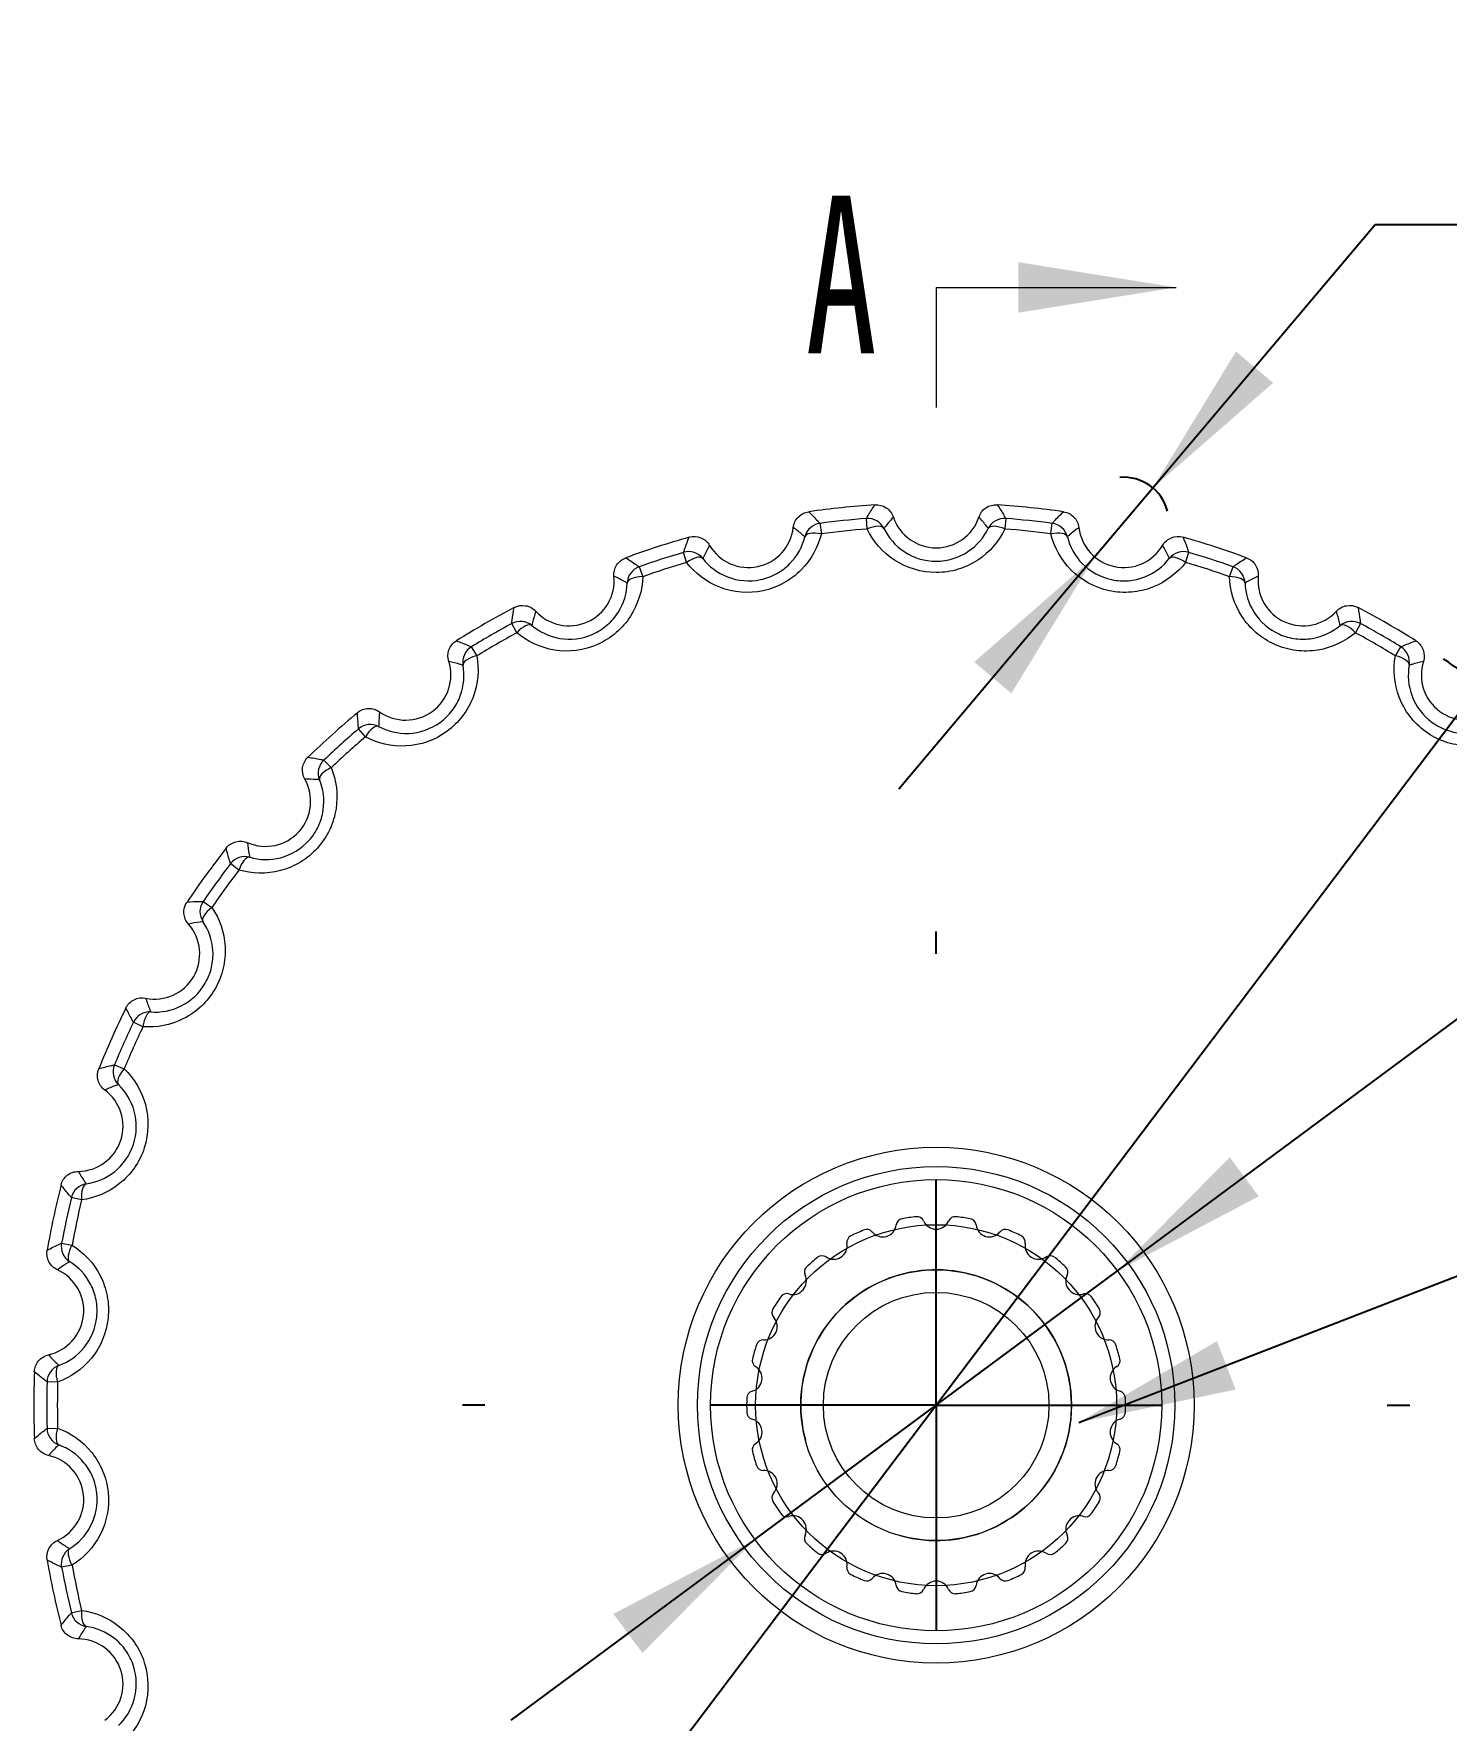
# Model space of a CAD drawing. Header units: millimetres. Extents: x 1 to 148, y 1 to 104.
# Drawn here: x 32.79 to 48.44, y 66.34 to 85.03 of the extents above; entities that cross this region are included whole.
import ezdxf

# ---------------------------------------------------------------- set-up
doc = ezdxf.new("R2010")
doc.units = ezdxf.units.MM
doc.header["$LTSCALE"] = 0.5
doc.layers.add('SLD-0', color=179, linetype='Continuous')
doc.styles.add('SLDTEXTSTYLE0', font='SIMSUN.TTC', dxfattribs={"width": 0.67})
doc.styles.add('SLDTEXTSTYLE15', font='SIMSUN.TTC')
doc.styles.add('SLDTEXTSTYLE16', font='仿宋_GB2312', dxfattribs={"width": 0.67})
doc.styles.get("Standard").update_dxf_attribs({"font": 'SIMSUN.TTC'})
doc.dimstyles.new('SLDDIMSTYLE0', dxfattribs={"dimtxt": 1.75, "dimasz": 1.75, "dimexe": 0, "dimexo": 0.0625, "dimgap": 0.4375, "dimtad": 0, "dimtih": 1, "dimtoh": 1, "dimrnd": 1e-09, "dimzin": 12, "dimdsep": 46, "dimtxsty": 'SLDTEXTSTYLE0', "dimsah": 1, "dimcen": 0, "dimadec": 0, "dimazin": 3, "dimtfac": 1, "dimtmove": 0, "dimatfit": 3, "dimfxl": 0, "dimfrac": 2, "dimtolj": 1, "dimtzin": 12, "dimarcsym": 0})
doc.dimstyles.new('SLDDIMSTYLE1', dxfattribs={"dimtxt": 1.75, "dimasz": 1.75, "dimexe": 0, "dimexo": 0.0625, "dimgap": 0.4375, "dimtad": 0, "dimtih": 1, "dimtoh": 1, "dimrnd": 1e-09, "dimzin": 12, "dimdsep": 46, "dimtxsty": 'SLDTEXTSTYLE0', "dimsah": 1, "dimcen": 0, "dimadec": 0, "dimazin": 3, "dimtfac": 1, "dimtmove": 0, "dimatfit": 3, "dimfxl": 0, "dimfrac": 2, "dimtolj": 1, "dimtzin": 12, "dimarcsym": 0})
doc.dimstyles.new('SLDDIMSTYLE2', dxfattribs={"dimtxt": 1.75, "dimasz": 1.75, "dimexe": 0, "dimexo": 0.0625, "dimgap": 0.4375, "dimtad": 0, "dimtih": 1, "dimtoh": 1, "dimrnd": 1e-09, "dimzin": 12, "dimdsep": 46, "dimtxsty": 'SLDTEXTSTYLE0', "dimsah": 1, "dimcen": 0, "dimadec": 0, "dimazin": 3, "dimtfac": 1, "dimtmove": 0, "dimatfit": 3, "dimfxl": 0, "dimfrac": 2, "dimtolj": 1, "dimtzin": 12, "dimarcsym": 0})
doc.dimstyles.new('SLDDIMSTYLE3', dxfattribs={"dimtxt": 0.18, "dimasz": 1.75, "dimexe": 0, "dimexo": 0.0625, "dimgap": 0, "dimtad": 0, "dimtih": 1, "dimtoh": 1, "dimdec": 0, "dimrnd": 1e-09, "dimzin": 0, "dimdsep": 46, "dimtxsty": 'Standard', "dimsah": 1, "dimcen": 0.09, "dimadec": 0, "dimazin": 0, "dimtfac": 1.75, "dimtdec": 0, "dimtofl": 0, "dimtmove": 0, "dimatfit": 3, "dimfxl": 0, "dimfrac": 2, "dimtolj": 1, "dimtzin": 0, "dimarcsym": 0})

# ---------------------------------------------------------------- blocks, each defined once
blk = doc.blocks.new('_D')
at = {"layer": 'SLD-0', "color": 5}
for p, q in [((48.816, 77.81), (50.855, 80.509)), ((50.855, 80.509), (54.945, 80.509)), ((36.761, 61.852), (48.816, 77.81)), ((36.761, 61.852), (34.732, 59.167))]:
    blk.add_line(p, q, dxfattribs=at)
for start, end in [(52.9793, 55.7925), (230.0677, 43.0207)]:
    blk.add_arc((42.789, 69.831), 10, start, end, dxfattribs=at)
for points in [[(48.816, 77.81), (50.086, 79.044), (49.656, 79.369)], [(36.761, 61.852), (35.491, 60.618), (35.921, 60.294)]]:
    blk.add_solid(points, dxfattribs=at)
at = {"layer": 'SLD-0', "color": 5, "char_height": 1.75, "attachment_point": 1, "style": 'SLDTEXTSTYLE15'}
for s, insert in [('%%c', (51.649, 82.546)), ('20', (53.584, 82.546))]:
    blk.add_mtext(s, dxfattribs=dict(at, insert=insert))
blk = doc.blocks.new('_D_1')
at = {"layer": 'SLD-0', "color": 5}
for p, q in [((44.797, 71.32), (52.334, 76.903)), ((52.334, 76.903), (55.743, 76.903)), ((40.78, 68.343), (44.797, 71.32)), ((40.78, 68.343), (38.076, 66.34))]:
    blk.add_line(p, q, dxfattribs=at)
for points in [[(44.797, 71.32), (46.364, 72.145), (46.043, 72.578)], [(40.78, 68.343), (39.213, 67.518), (39.534, 67.085)]]:
    blk.add_solid(points, dxfattribs=at)
at = {"layer": 'SLD-0', "color": 5, "char_height": 1.75, "attachment_point": 1, "style": 'SLDTEXTSTYLE15'}
for s, insert in [('%%c', (53.127, 78.94)), ('5', (55.062, 78.94))]:
    blk.add_mtext(s, dxfattribs=dict(at, insert=insert))
blk = doc.blocks.new('_D_2')
at = {"layer": 'SLD-0', "color": 5}
for p, q in [((45.19, 79.995), (47.653, 82.916)), ((47.653, 82.916), (51.062, 82.916)), ((44.545, 79.231), (45.19, 79.995)), ((44.545, 79.231), (42.376, 76.658))]:
    blk.add_line(p, q, dxfattribs=at)
blk.add_arc((44.868, 79.613), 0.5, 14.4685, 94.8603, dxfattribs=at)
for points in [[(45.19, 79.995), (46.524, 81.159), (46.112, 81.507)], [(44.545, 79.231), (43.211, 78.066), (43.623, 77.719)]]:
    blk.add_solid(points, dxfattribs=at)
at = {"layer": 'SLD-0', "color": 5, "char_height": 1.75, "attachment_point": 1, "style": 'SLDTEXTSTYLE15'}
for s, insert in [('%%c', (48.446, 84.952)), ('1', (50.381, 84.952))]:
    blk.add_mtext(s, dxfattribs=dict(at, insert=insert))
blk = doc.blocks.new('SW_CENTERMARKSYMBOL_0')
at = {"layer": 'SLD-0', "color": 0}
for p, q in [((0, 5), (0, 5.25)), ((0, 0), (0, 2.5)), ((-5, 0), (-5.25, 0)), ((0, 0), (-2.5, 0)), ((0, 0), (0, -2.5)), ((0, 0), (2.5, 0)), ((5, 0), (5.25, 0)), ((0, -5), (0, -5.25))]:
    blk.add_line(p, q, dxfattribs=at)

msp = doc.modelspace()

# ---------------------------------------------------------------- linework, layer by layer
at = {"color": 7, "linetype": 'Continuous', "lineweight": 0}
for q in [(42.789, 80.887), (45.449, 82.217)]:
    msp.add_line((42.789, 82.217), q, dxfattribs=at)
at = {"color": 7, "linetype": 'Continuous', "lineweight": 15}
for p, q in [((42.025, 79.541), (42.016, 79.657)), ((43.561, 79.657), (43.552, 79.541)), ((41.501, 79.603), (41.517, 79.487)), ((44.061, 79.487), (44.076, 79.603)), ((40.023, 79.17), (39.99, 79.282)), ((45.587, 79.282), (45.554, 79.17)), ((39.498, 79.122), (39.537, 79.012)), ((46.04, 79.012), (46.079, 79.122)), ((38.142, 78.391), (38.086, 78.493)), ((47.491, 78.493), (47.435, 78.391)), ((37.638, 78.234), (37.699, 78.135)), ((47.878, 78.135), (47.939, 78.234)), ((36.464, 77.238), (36.388, 77.326)), ((36.004, 76.98), (36.084, 76.896)), ((35.062, 75.761), (34.97, 75.832)), ((34.666, 75.413), (34.762, 75.347)), ((33.998, 74.025), (33.893, 74.075)), ((33.683, 73.602), (33.79, 73.558)), ((33.318, 72.106), (33.205, 72.133)), ((33.098, 71.627), (33.212, 71.606)), ((33.053, 70.087), (32.936, 70.09)), ((32.936, 69.573), (33.053, 69.576)), ((33.212, 68.057), (33.098, 68.036)), ((33.205, 67.53), (33.318, 67.557))]:
    msp.add_line(p, q, dxfattribs=at)
at = {"color": 7, "linetype": 'Continuous', "lineweight": 15, "flags": 128}
for points in [[(41.517, 79.487), (41.483, 79.492), (41.45, 79.495), (41.42, 79.494), (41.394, 79.491), (41.371, 79.485), (41.353, 79.477), (41.341, 79.466), (41.334, 79.454)], [(42.211, 79.546), (42.202, 79.557), (42.187, 79.564), (42.168, 79.569), (42.145, 79.57), (42.118, 79.567), (42.088, 79.562), (42.057, 79.553), (42.025, 79.541)], [(43.552, 79.541), (43.52, 79.553), (43.489, 79.562), (43.459, 79.567), (43.432, 79.57), (43.409, 79.569), (43.39, 79.564), (43.375, 79.557), (43.366, 79.546)], [(44.243, 79.454), (44.237, 79.466), (44.224, 79.477), (44.206, 79.485), (44.183, 79.491), (44.157, 79.494), (44.127, 79.495), (44.094, 79.492), (44.061, 79.487)], [(40.204, 79.214), (40.192, 79.222), (40.177, 79.227), (40.157, 79.227), (40.134, 79.223), (40.108, 79.215), (40.081, 79.203), (40.052, 79.188), (40.023, 79.17)], [(45.554, 79.17), (45.525, 79.188), (45.496, 79.203), (45.469, 79.215), (45.443, 79.223), (45.42, 79.227), (45.4, 79.227), (45.385, 79.222), (45.373, 79.214)], [(39.537, 79.012), (39.503, 79.01), (39.471, 79.005), (39.441, 78.998), (39.416, 78.99), (39.395, 78.979), (39.379, 78.968), (39.369, 78.955), (39.365, 78.941)], [(46.212, 78.941), (46.208, 78.955), (46.198, 78.968), (46.182, 78.979), (46.161, 78.99), (46.136, 78.998), (46.106, 79.005), (46.074, 79.01), (46.04, 79.012)], [(38.31, 78.471), (38.297, 78.477), (38.28, 78.478), (38.261, 78.475), (38.239, 78.466), (38.216, 78.453), (38.191, 78.436), (38.166, 78.415), (38.142, 78.391)], [(47.435, 78.391), (47.411, 78.415), (47.386, 78.436), (47.361, 78.453), (47.338, 78.466), (47.316, 78.475), (47.297, 78.478), (47.28, 78.477), (47.267, 78.471)], [(37.699, 78.135), (37.666, 78.126), (37.636, 78.115), (37.609, 78.102), (37.585, 78.088), (37.567, 78.074), (37.554, 78.059), (37.547, 78.044), (37.546, 78.03)], [(48.031, 78.03), (48.03, 78.044), (48.023, 78.059), (48.01, 78.074), (47.992, 78.088), (47.969, 78.102), (47.941, 78.115), (47.911, 78.126), (47.878, 78.135)], [(36.611, 77.351), (36.597, 77.354), (36.581, 77.352), (36.563, 77.344), (36.543, 77.331), (36.523, 77.314), (36.503, 77.292), (36.483, 77.266), (36.464, 77.238)], [(36.084, 76.896), (36.054, 76.88), (36.026, 76.863), (36.002, 76.845), (35.982, 76.826), (35.967, 76.808), (35.958, 76.791), (35.954, 76.775), (35.956, 76.761)], [(35.183, 75.903), (35.168, 75.903), (35.153, 75.897), (35.137, 75.886), (35.121, 75.869), (35.104, 75.848), (35.089, 75.822), (35.075, 75.793), (35.062, 75.761)], [(34.762, 75.347), (34.735, 75.325), (34.712, 75.303), (34.692, 75.28), (34.677, 75.258), (34.666, 75.238), (34.66, 75.219), (34.66, 75.202), (34.664, 75.189)], [(34.087, 74.189), (34.073, 74.186), (34.059, 74.177), (34.045, 74.163), (34.033, 74.143), (34.022, 74.118), (34.012, 74.09), (34.004, 74.059), (33.998, 74.025)], [(33.79, 73.558), (33.769, 73.531), (33.751, 73.504), (33.736, 73.478), (33.726, 73.453), (33.719, 73.431), (33.718, 73.411), (33.72, 73.395), (33.728, 73.383)], [(33.371, 72.284), (33.358, 72.279), (33.346, 72.267), (33.336, 72.25), (33.328, 72.228), (33.322, 72.202), (33.318, 72.172), (33.317, 72.14), (33.318, 72.106)], [(33.212, 71.606), (33.197, 71.575), (33.185, 71.545), (33.176, 71.516), (33.171, 71.49), (33.169, 71.466), (33.172, 71.447), (33.178, 71.432), (33.187, 71.421)], [(33.067, 70.272), (33.055, 70.264), (33.046, 70.251), (33.04, 70.232), (33.036, 70.209), (33.036, 70.182), (33.038, 70.152), (33.044, 70.12), (33.053, 70.087)], [(33.053, 69.576), (33.044, 69.543), (33.038, 69.511), (33.036, 69.481), (33.036, 69.454), (33.04, 69.431), (33.046, 69.412), (33.055, 69.398), (33.067, 69.39)], [(33.187, 68.242), (33.178, 68.231), (33.172, 68.216), (33.169, 68.196), (33.171, 68.173), (33.176, 68.147), (33.185, 68.118), (33.197, 68.088), (33.212, 68.057)], [(33.318, 67.557), (33.317, 67.523), (33.318, 67.491), (33.322, 67.461), (33.328, 67.435), (33.336, 67.413), (33.346, 67.396), (33.358, 67.384), (33.371, 67.379)]]:
    msp.add_lwpolyline(points, dxfattribs=at)
at = {"color": 7, "linetype": 'Continuous', "lineweight": 15}
for radius in [2.858, 2.645, 2.5, 2, 1.5, 1.25]:
    msp.add_circle((42.789, 69.831), radius, dxfattribs=at)
for centre, radius, start, end in [((42.789, 69.831), 10, 93.8831, 98.1169), ((42.789, 69.831), 10, 81.8831, 86.1169), ((42.789, 69.831), 9.856, 94.4955, 97.5045), ((42.032, 79.457), 0.2, 26.2999, 94.4827), ((42.789, 79.831), 0.5, 198.5315, 341.4685), ((43.545, 79.457), 0.2, 85.5173, 153.7001), ((42.789, 69.831), 9.856, 82.4955, 85.5045), ((42.789, 69.831), 10, 105.8831, 110.1169), ((40.709, 79.613), 0.5, 210.5315, 353.4685), ((41.528, 79.405), 0.2, 97.5173, 165.7001), ((42.789, 69.831), 9.739, 94.4955, 97.5045), ((42.789, 69.831), 9.739, 82.4955, 85.5045), ((44.05, 79.405), 0.2, 14.2999, 82.4827), ((44.868, 79.613), 0.5, 186.5315, 329.4685), ((42.789, 69.831), 10, 69.8831, 74.1169), ((42.789, 69.831), 9.856, 106.4955, 109.5045), ((40.047, 79.09), 0.2, 38.2999, 106.4827), ((45.53, 79.09), 0.2, 73.5173, 141.7001), ((42.789, 69.831), 9.856, 70.4955, 73.5045), ((39.565, 78.933), 0.2, 109.5173, 177.7001), ((42.789, 69.831), 9.739, 106.4955, 109.5045), ((42.789, 69.831), 9.739, 70.4955, 73.5045), ((46.012, 78.933), 0.2, 2.2999, 70.4827), ((38.721, 78.967), 0.5, 222.5315, 5.4685), ((46.856, 78.967), 0.5, 174.5315, 317.4685), ((42.789, 69.831), 10, 117.8831, 122.1169), ((42.789, 69.831), 9.856, 118.4955, 121.5045), ((38.182, 78.317), 0.2, 50.2999, 118.4827), ((47.395, 78.317), 0.2, 61.5173, 129.7001), ((42.789, 69.831), 10, 57.8831, 62.1169), ((42.789, 69.831), 9.856, 58.4955, 61.5045), ((42.789, 69.831), 9.739, 118.4955, 121.5045), ((42.789, 69.831), 9.739, 58.4955, 61.5045), ((37.743, 78.064), 0.2, 121.5173, 189.7001), ((47.834, 78.064), 0.2, 350.2999, 58.4827), ((36.911, 77.922), 0.5, 234.5315, 17.4685), ((48.666, 77.922), 0.5, 162.5315, 305.4685), ((42.789, 69.831), 10, 129.8831, 134.1169), ((36.518, 77.174), 0.2, 62.2999, 130.4827), ((42.789, 69.831), 9.856, 130.4955, 133.5045), ((42.789, 69.831), 9.739, 130.4955, 133.5045), ((36.141, 76.835), 0.2, 133.5173, 201.7001), ((35.357, 76.523), 0.5, 246.5315, 29.4685), ((42.789, 69.831), 10, 141.8831, 146.1169), ((35.129, 75.71), 0.2, 74.2999, 142.4827), ((42.789, 69.831), 9.856, 142.4955, 145.5045), ((42.789, 69.831), 9.739, 142.4955, 145.5045), ((34.831, 75.3), 0.2, 145.5173, 213.7001), ((34.128, 74.831), 0.5, 258.5315, 41.4685), ((42.789, 69.831), 10, 153.8831, 158.1169), ((42.789, 69.831), 9.856, 154.4955, 157.5045), ((42.789, 69.831), 9.739, 154.4955, 157.5045), ((34.074, 73.989), 0.2, 86.2999, 154.4827), ((33.867, 73.526), 0.2, 157.5173, 225.7001), ((33.278, 72.922), 0.5, 270.5315, 53.4685), ((42.789, 69.831), 10, 165.8831, 170.1169), ((33.4, 72.086), 0.2, 98.2999, 166.4827), ((42.789, 69.831), 9.856, 166.4955, 169.5045), ((42.789, 69.831), 9.739, 166.4955, 169.5045), ((42.789, 69.831), 2.1, 112.3652, 116.7257), ((42.02, 71.699), 0.08, 39.6897, 112.3652), ((42.197, 71.846), 0.15, 219.6897, 353.0376), ((42.425, 71.818), 0.08, 100.3621, 173.0376), ((42.789, 69.831), 2.1, 96.0015, 100.3621), ((42.577, 71.84), 0.08, 23.326, 96.0015), ((42.789, 71.931), 0.15, 203.326, 336.674), ((43, 71.84), 0.08, 83.9985, 156.674), ((42.789, 69.831), 2.1, 79.6379, 83.9985), ((43.152, 71.818), 0.08, 6.9624, 79.6379), ((43.38, 71.846), 0.15, 186.9624, 320.3103), ((43.557, 71.699), 0.08, 67.6348, 140.3103), ((42.789, 69.831), 2.1, 63.2743, 67.6348), ((33.294, 71.59), 0.2, 169.5173, 237.7001), ((41.653, 71.598), 0.15, 236.0533, 9.4012), ((41.88, 71.636), 0.08, 116.7257, 189.4012), ((43.697, 71.636), 0.08, 350.5988, 63.2743), ((43.924, 71.598), 0.15, 170.5988, 303.9467), ((42.789, 69.831), 2.1, 128.7288, 133.0894), ((41.525, 71.407), 0.08, 56.0533, 128.7288), ((44.052, 71.407), 0.08, 51.2712, 123.9467), ((42.789, 69.831), 2.1, 46.9106, 51.2712), ((32.843, 70.877), 0.5, 282.5315, 65.4685), ((41.201, 71.207), 0.15, 252.4169, 25.7649), ((41.409, 71.307), 0.08, 133.0894, 205.7649), ((44.168, 71.307), 0.08, 334.2351, 46.9106), ((44.376, 71.207), 0.15, 154.2351, 287.5831), ((42.789, 69.831), 2.1, 145.0924, 149.453), ((41.132, 70.987), 0.08, 72.4169, 145.0924), ((44.445, 70.987), 0.08, 34.9076, 107.5831), ((42.789, 69.831), 2.1, 30.547, 34.9076), ((41.049, 70.858), 0.08, 149.453, 222.1285), ((44.528, 70.858), 0.08, 317.8715, 30.547), ((40.878, 70.704), 0.15, 268.7806, 42.1285), ((44.699, 70.704), 0.15, 137.8715, 271.2194), ((42.789, 69.831), 2.1, 161.4561, 165.8166), ((40.873, 70.474), 0.08, 88.7806, 161.4561), ((44.704, 70.474), 0.08, 18.5439, 91.2194), ((42.789, 69.831), 2.1, 14.1834, 18.5439), ((33.136, 70.085), 0.2, 110.2999, 178.4827), ((40.83, 70.326), 0.08, 165.8166, 238.4922), ((44.747, 70.326), 0.08, 301.5078, 14.1834), ((42.789, 69.831), 10, 177.8831, 182.1169), ((42.789, 69.831), 9.856, 178.4955, 181.5045), ((42.789, 69.831), 9.739, 178.4955, 181.5045), ((40.71, 70.13), 0.15, 285.1442, 58.4922), ((44.867, 70.13), 0.15, 121.5078, 254.8558), ((42.789, 69.831), 2.1, 177.8197, 182.1803), ((40.77, 69.908), 0.08, 105.1442, 177.8197), ((44.807, 69.908), 0.08, 2.1803, 74.8558), ((42.789, 69.831), 2.1, 357.8197, 2.1803), ((40.77, 69.755), 0.08, 182.1803, 254.8558), ((44.807, 69.755), 0.08, 285.1442, 357.8197), ((33.136, 69.578), 0.2, 181.5173, 249.7001), ((40.71, 69.533), 0.15, 301.5078, 74.8558), ((44.867, 69.533), 0.15, 105.1442, 238.4922), ((40.83, 69.336), 0.08, 121.5078, 194.1834), ((44.747, 69.336), 0.08, 345.8166, 58.4922), ((32.843, 68.786), 0.5, 294.5315, 77.4685), ((42.789, 69.831), 2.1, 194.1834, 198.5439), ((40.873, 69.189), 0.08, 198.5439, 271.2194), ((44.704, 69.189), 0.08, 268.7806, 341.4561), ((42.789, 69.831), 2.1, 341.4561, 345.8166), ((40.878, 68.959), 0.15, 317.8715, 91.2194), ((44.699, 68.959), 0.15, 88.7806, 222.1285), ((41.049, 68.805), 0.08, 137.8715, 210.547), ((44.528, 68.805), 0.08, 329.453, 42.1285), ((42.789, 69.831), 2.1, 210.547, 214.9076), ((41.132, 68.675), 0.08, 214.9076, 287.5831), ((41.201, 68.456), 0.15, 334.2351, 107.5831), ((44.376, 68.456), 0.15, 72.4169, 205.7649), ((44.445, 68.675), 0.08, 252.4169, 325.0924), ((42.789, 69.831), 2.1, 325.0924, 329.453), ((33.294, 68.072), 0.2, 122.2999, 190.4827), ((41.409, 68.356), 0.08, 154.2351, 226.9106), ((42.789, 69.831), 2.1, 226.9106, 231.2712), ((41.653, 68.065), 0.15, 350.5988, 123.9467), ((43.924, 68.065), 0.15, 56.0533, 189.4012), ((42.789, 69.831), 2.1, 308.7288, 313.0894), ((44.168, 68.356), 0.08, 313.0894, 25.7649), ((42.789, 69.831), 10, 189.8831, 194.1169), ((42.789, 69.831), 9.856, 190.4955, 193.5045), ((42.789, 69.831), 9.739, 190.4955, 193.5045), ((41.525, 68.256), 0.08, 231.2712, 303.9467), ((41.88, 68.027), 0.08, 170.5988, 243.2743), ((43.697, 68.027), 0.08, 296.7257, 9.4012), ((44.052, 68.256), 0.08, 236.0533, 308.7288), ((42.789, 69.831), 2.1, 243.2743, 247.6348), ((42.02, 67.963), 0.08, 247.6348, 320.3103), ((42.197, 67.816), 0.15, 6.9624, 140.3103), ((42.789, 67.731), 0.15, 23.326, 156.674), ((43.38, 67.816), 0.15, 39.6897, 173.0376), ((43.557, 67.963), 0.08, 219.6897, 292.3652), ((42.789, 69.831), 2.1, 292.3652, 296.7257), ((42.425, 67.844), 0.08, 186.9624, 259.6379), ((42.789, 69.831), 2.1, 259.6379, 263.9985), ((42.577, 67.822), 0.08, 263.9985, 336.674), ((43, 67.822), 0.08, 203.326, 276.0015), ((42.789, 69.831), 2.1, 276.0015, 280.3621), ((43.152, 67.844), 0.08, 280.3621, 353.0376), ((33.4, 67.577), 0.2, 193.5173, 261.7001), ((33.278, 66.741), 0.5, 306.5315, 89.4685)]:
    msp.add_arc(centre, radius, start, end, dxfattribs=at)
at = {"color": 7, "linetype": 'Continuous', "lineweight": 0}
msp.add_arc((42.789, 69.831), 1.5, 255, 195, dxfattribs=at)
at = {"color": 7, "linetype": 'Continuous', "lineweight": 15}
for points, knots in [([(42.016, 79.657), (42.022, 79.667), (42.028, 79.678), (42.034, 79.688), (42.058, 79.728), (42.084, 79.768), (42.111, 79.808)], [0, 0, 0, 0, 0.001698265, 0.001698265, 0.001698265, 0.008261167, 0.008261167, 0.008261167, 0.008261167]), ([(42.111, 79.808), (42.155, 79.811), (42.199, 79.8), (42.273, 79.751), (42.3, 79.714), (42.314, 79.672)], [0, 0, 0, 0, 0.5, 0.5, 1, 1, 1, 1]), ([(43.263, 79.672), (43.277, 79.714), (43.304, 79.751), (43.378, 79.8), (43.422, 79.811), (43.466, 79.808)], [0, 0, 0, 0, 0.5, 0.5, 1, 1, 1, 1]), ([(43.466, 79.808), (43.493, 79.768), (43.519, 79.728), (43.543, 79.687), (43.549, 79.677), (43.555, 79.667), (43.561, 79.657)], [0, 0, 0, 0, 0.00660185, 0.00660185, 0.00660185, 0.008261165, 0.008261165, 0.008261165, 0.008261165]), ([(41.206, 79.556), (41.211, 79.6), (41.231, 79.641), (41.292, 79.704), (41.333, 79.725), (41.377, 79.731)], [0, 0, 0, 0, 0.5, 0.5, 1, 1, 1, 1]), ([(41.377, 79.731), (41.412, 79.697), (41.445, 79.663), (41.477, 79.629), (41.485, 79.62), (41.493, 79.612), (41.501, 79.603)], [0, 0, 0, 0, 0.00660185, 0.00660185, 0.00660185, 0.008261165, 0.008261165, 0.008261165, 0.008261165]), ([(42.314, 79.672), (42.285, 79.64), (42.257, 79.607), (42.231, 79.572), (42.224, 79.564), (42.217, 79.555), (42.211, 79.546)], [0, 0, 0, 0, 0.006601581, 0.006601581, 0.006601581, 0.00826084, 0.00826084, 0.00826084, 0.00826084]), ([(43.366, 79.546), (43.36, 79.555), (43.353, 79.564), (43.346, 79.572), (43.32, 79.607), (43.292, 79.64), (43.263, 79.672)], [0, 0, 0, 0, 0.00165926, 0.00165926, 0.00165926, 0.008260843, 0.008260843, 0.008260843, 0.008260843]), ([(44.076, 79.603), (44.084, 79.612), (44.092, 79.621), (44.1, 79.629), (44.132, 79.664), (44.165, 79.698), (44.2, 79.731)], [0, 0, 0, 0, 0.001698265, 0.001698265, 0.001698265, 0.008261167, 0.008261167, 0.008261167, 0.008261167]), ([(44.2, 79.731), (44.244, 79.725), (44.285, 79.704), (44.346, 79.641), (44.366, 79.6), (44.371, 79.556)], [0, 0, 0, 0, 0.5, 0.5, 1, 1, 1, 1]), ([(39.99, 79.282), (39.994, 79.293), (39.998, 79.304), (40.002, 79.316), (40.017, 79.36), (40.033, 79.405), (40.052, 79.45)], [0, 0, 0, 0, 0.001698265, 0.001698265, 0.001698265, 0.008261167, 0.008261167, 0.008261167, 0.008261167]), ([(41.517, 79.487), (41.481, 79.34), (41.406, 79.201), (41.236, 79.03), (41.172, 78.981), (41.03, 78.903), (40.951, 78.873), (40.71, 78.822), (40.541, 78.837), (40.242, 78.952), (40.116, 79.05), (40.023, 79.17)], [0, 0, 0, 0, 0.25, 0.25, 0.375, 0.375, 0.5, 0.5, 0.75, 0.75, 1, 1, 1, 1]), ([(40.052, 79.45), (40.094, 79.462), (40.14, 79.459), (40.222, 79.427), (40.256, 79.397), (40.279, 79.359)], [0, 0, 0, 0, 0.5, 0.5, 1, 1, 1, 1]), ([(40.204, 79.214), (40.271, 79.126), (40.365, 79.053), (40.59, 78.965), (40.721, 78.953), (40.906, 78.992), (40.967, 79.015), (41.077, 79.076), (41.125, 79.113), (41.253, 79.243), (41.308, 79.347), (41.334, 79.454)], [0, 0, 0, 0, 0.25, 0.25, 0.5, 0.5, 0.625, 0.625, 0.75, 0.75, 1, 1, 1, 1]), ([(41.334, 79.454), (41.326, 79.461), (41.317, 79.468), (41.309, 79.475), (41.276, 79.504), (41.242, 79.531), (41.206, 79.556)], [0, 0, 0, 0, 0.00165926, 0.00165926, 0.00165926, 0.008260843, 0.008260843, 0.008260843, 0.008260843]), ([(43.552, 79.541), (43.486, 79.404), (43.384, 79.283), (43.182, 79.151), (43.11, 79.117), (42.954, 79.07), (42.871, 79.058), (42.625, 79.058), (42.463, 79.107), (42.194, 79.282), (42.091, 79.404), (42.025, 79.541)], [0, 0, 0, 0, 0.25, 0.25, 0.375, 0.375, 0.5, 0.5, 0.75, 0.75, 1, 1, 1, 1]), ([(42.211, 79.546), (42.259, 79.447), (42.335, 79.356), (42.537, 79.222), (42.662, 79.183), (42.852, 79.183), (42.917, 79.193), (43.036, 79.23), (43.091, 79.256), (43.243, 79.357), (43.319, 79.447), (43.366, 79.546)], [0, 0, 0, 0, 0.25, 0.25, 0.5, 0.5, 0.625, 0.625, 0.75, 0.75, 1, 1, 1, 1]), ([(45.554, 79.17), (45.461, 79.05), (45.335, 78.952), (45.112, 78.866), (45.034, 78.848), (44.871, 78.834), (44.787, 78.839), (44.547, 78.89), (44.398, 78.972), (44.172, 79.199), (44.096, 79.34), (44.061, 79.487)], [0, 0, 0, 0, 0.25, 0.25, 0.375, 0.375, 0.5, 0.5, 0.75, 0.75, 1, 1, 1, 1]), ([(44.371, 79.556), (44.335, 79.531), (44.301, 79.504), (44.268, 79.475), (44.26, 79.468), (44.252, 79.461), (44.243, 79.454)], [0, 0, 0, 0, 0.006601581, 0.006601581, 0.006601581, 0.00826084, 0.00826084, 0.00826084, 0.00826084]), ([(44.243, 79.454), (44.27, 79.347), (44.325, 79.242), (44.495, 79.069), (44.609, 79.005), (44.795, 78.966), (44.859, 78.962), (44.985, 78.973), (45.044, 78.987), (45.212, 79.053), (45.306, 79.127), (45.373, 79.214)], [0, 0, 0, 0, 0.25, 0.25, 0.5, 0.5, 0.625, 0.625, 0.75, 0.75, 1, 1, 1, 1]), ([(45.298, 79.359), (45.321, 79.397), (45.355, 79.427), (45.437, 79.459), (45.483, 79.462), (45.525, 79.45)], [0, 0, 0, 0, 0.5, 0.5, 1, 1, 1, 1]), ([(45.525, 79.45), (45.544, 79.404), (45.561, 79.36), (45.576, 79.315), (45.58, 79.304), (45.583, 79.293), (45.587, 79.282)], [0, 0, 0, 0, 0.00660185, 0.00660185, 0.00660185, 0.008261165, 0.008261165, 0.008261165, 0.008261165]), ([(40.279, 79.359), (40.256, 79.321), (40.236, 79.282), (40.218, 79.243), (40.213, 79.234), (40.208, 79.224), (40.204, 79.214)], [0, 0, 0, 0, 0.006601581, 0.006601581, 0.006601581, 0.00826084, 0.00826084, 0.00826084, 0.00826084]), ([(45.373, 79.214), (45.369, 79.224), (45.364, 79.234), (45.36, 79.243), (45.341, 79.282), (45.321, 79.321), (45.298, 79.359)], [0, 0, 0, 0, 0.00165926, 0.00165926, 0.00165926, 0.008260843, 0.008260843, 0.008260843, 0.008260843]), ([(39.219, 79.015), (39.215, 79.059), (39.225, 79.103), (39.272, 79.177), (39.308, 79.206), (39.349, 79.221)], [0, 0, 0, 0, 0.5, 0.5, 1, 1, 1, 1]), ([(39.349, 79.221), (39.391, 79.196), (39.431, 79.169), (39.469, 79.142), (39.479, 79.135), (39.488, 79.129), (39.498, 79.122)], [0, 0, 0, 0, 0.00660185, 0.00660185, 0.00660185, 0.008261165, 0.008261165, 0.008261165, 0.008261165]), ([(46.079, 79.122), (46.089, 79.129), (46.099, 79.136), (46.109, 79.143), (46.147, 79.17), (46.187, 79.196), (46.228, 79.221)], [0, 0, 0, 0, 0.001698265, 0.001698265, 0.001698265, 0.008261167, 0.008261167, 0.008261167, 0.008261167]), ([(46.228, 79.221), (46.269, 79.206), (46.305, 79.178), (46.352, 79.103), (46.362, 79.059), (46.358, 79.015)], [0, 0, 0, 0, 0.5, 0.5, 1, 1, 1, 1]), ([(39.537, 79.012), (39.532, 78.86), (39.488, 78.708), (39.358, 78.506), (39.305, 78.445), (39.182, 78.339), (39.111, 78.294), (38.886, 78.193), (38.718, 78.173), (38.401, 78.224), (38.258, 78.292), (38.142, 78.391)], [0, 0, 0, 0, 0.25, 0.25, 0.375, 0.375, 0.5, 0.5, 0.75, 0.75, 1, 1, 1, 1]), ([(38.31, 78.471), (38.394, 78.4), (38.5, 78.348), (38.739, 78.308), (38.869, 78.323), (39.043, 78.401), (39.097, 78.436), (39.192, 78.518), (39.232, 78.564), (39.329, 78.717), (39.362, 78.831), (39.365, 78.941)], [0, 0, 0, 0, 0.25, 0.25, 0.5, 0.5, 0.625, 0.625, 0.75, 0.75, 1, 1, 1, 1]), ([(39.365, 78.941), (39.355, 78.947), (39.346, 78.952), (39.336, 78.957), (39.298, 78.978), (39.259, 78.997), (39.219, 79.015)], [0, 0, 0, 0, 0.00165926, 0.00165926, 0.00165926, 0.008260843, 0.008260843, 0.008260843, 0.008260843]), ([(47.435, 78.391), (47.319, 78.293), (47.176, 78.224), (46.939, 78.186), (46.859, 78.184), (46.697, 78.204), (46.616, 78.227), (46.392, 78.327), (46.264, 78.438), (46.09, 78.707), (46.045, 78.86), (46.04, 79.012)], [0, 0, 0, 0, 0.25, 0.25, 0.375, 0.375, 0.5, 0.5, 0.75, 0.75, 1, 1, 1, 1]), ([(46.358, 79.015), (46.318, 78.997), (46.279, 78.978), (46.241, 78.957), (46.231, 78.952), (46.222, 78.947), (46.212, 78.941)], [0, 0, 0, 0, 0.006601581, 0.006601581, 0.006601581, 0.00826084, 0.00826084, 0.00826084, 0.00826084]), ([(46.212, 78.941), (46.216, 78.831), (46.248, 78.717), (46.379, 78.513), (46.477, 78.426), (46.65, 78.349), (46.713, 78.332), (46.837, 78.317), (46.898, 78.318), (47.078, 78.348), (47.184, 78.4), (47.267, 78.471)], [0, 0, 0, 0, 0.25, 0.25, 0.5, 0.5, 0.625, 0.625, 0.75, 0.75, 1, 1, 1, 1]), ([(38.112, 78.67), (38.151, 78.691), (38.196, 78.698), (38.283, 78.683), (38.323, 78.661), (38.353, 78.629)], [0, 0, 0, 0, 0.5, 0.5, 1, 1, 1, 1]), ([(47.224, 78.629), (47.254, 78.661), (47.294, 78.683), (47.381, 78.698), (47.426, 78.691), (47.465, 78.67)], [0, 0, 0, 0, 0.5, 0.5, 1, 1, 1, 1]), ([(38.086, 78.493), (38.088, 78.505), (38.089, 78.517), (38.091, 78.529), (38.096, 78.576), (38.103, 78.623), (38.112, 78.67)], [0, 0, 0, 0, 0.001698265, 0.001698265, 0.001698265, 0.008261167, 0.008261167, 0.008261167, 0.008261167]), ([(38.353, 78.629), (38.339, 78.587), (38.327, 78.545), (38.317, 78.503), (38.314, 78.493), (38.312, 78.482), (38.31, 78.471)], [0, 0, 0, 0, 0.006601581, 0.006601581, 0.006601581, 0.00826084, 0.00826084, 0.00826084, 0.00826084]), ([(47.267, 78.471), (47.265, 78.482), (47.263, 78.493), (47.26, 78.503), (47.25, 78.545), (47.238, 78.587), (47.224, 78.629)], [0, 0, 0, 0, 0.00165926, 0.00165926, 0.00165926, 0.008260843, 0.008260843, 0.008260843, 0.008260843]), ([(47.465, 78.67), (47.474, 78.622), (47.481, 78.575), (47.487, 78.528), (47.488, 78.517), (47.489, 78.505), (47.491, 78.493)], [0, 0, 0, 0, 0.00660185, 0.00660185, 0.00660185, 0.008261165, 0.008261165, 0.008261165, 0.008261165]), ([(37.699, 78.135), (37.726, 77.986), (37.714, 77.827), (37.629, 77.603), (37.591, 77.533), (37.492, 77.403), (37.432, 77.344), (37.233, 77.199), (37.073, 77.144), (36.752, 77.128), (36.598, 77.166), (36.464, 77.238)], [0, 0, 0, 0, 0.25, 0.25, 0.375, 0.375, 0.5, 0.5, 0.75, 0.75, 1, 1, 1, 1]), ([(37.388, 78.072), (37.374, 78.114), (37.375, 78.159), (37.406, 78.242), (37.435, 78.278), (37.472, 78.301)], [0, 0, 0, 0, 0.5, 0.5, 1, 1, 1, 1]), ([(37.472, 78.301), (37.518, 78.285), (37.563, 78.267), (37.606, 78.249), (37.617, 78.244), (37.627, 78.239), (37.638, 78.234)], [0, 0, 0, 0, 0.00660185, 0.00660185, 0.00660185, 0.008261165, 0.008261165, 0.008261165, 0.008261165]), ([(49.113, 77.238), (48.979, 77.166), (48.825, 77.128), (48.586, 77.14), (48.507, 77.155), (48.353, 77.208), (48.278, 77.247), (48.079, 77.392), (47.977, 77.527), (47.863, 77.827), (47.851, 77.986), (47.878, 78.135)], [0, 0, 0, 0, 0.25, 0.25, 0.375, 0.375, 0.5, 0.5, 0.75, 0.75, 1, 1, 1, 1]), ([(47.939, 78.234), (47.95, 78.239), (47.961, 78.244), (47.972, 78.249), (48.015, 78.267), (48.059, 78.285), (48.105, 78.301)], [0, 0, 0, 0, 0.001698265, 0.001698265, 0.001698265, 0.008261167, 0.008261167, 0.008261167, 0.008261167]), ([(48.105, 78.301), (48.142, 78.278), (48.171, 78.242), (48.202, 78.159), (48.203, 78.114), (48.189, 78.072)], [0, 0, 0, 0, 0.5, 0.5, 1, 1, 1, 1]), ([(36.611, 77.351), (36.708, 77.299), (36.823, 77.27), (37.065, 77.281), (37.189, 77.323), (37.343, 77.435), (37.389, 77.48), (37.465, 77.58), (37.494, 77.634), (37.558, 77.804), (37.565, 77.922), (37.546, 78.03)], [0, 0, 0, 0, 0.25, 0.25, 0.5, 0.5, 0.625, 0.625, 0.75, 0.75, 1, 1, 1, 1]), ([(37.546, 78.03), (37.535, 78.034), (37.525, 78.037), (37.514, 78.04), (37.473, 78.052), (37.431, 78.063), (37.388, 78.072)], [0, 0, 0, 0, 0.00165926, 0.00165926, 0.00165926, 0.008260843, 0.008260843, 0.008260843, 0.008260843]), ([(48.031, 78.03), (48.012, 77.921), (48.02, 77.803), (48.105, 77.576), (48.183, 77.472), (48.337, 77.36), (48.395, 77.33), (48.513, 77.289), (48.573, 77.278), (48.755, 77.27), (48.869, 77.299), (48.966, 77.351)], [0, 0, 0, 0, 0.25, 0.25, 0.5, 0.5, 0.625, 0.625, 0.75, 0.75, 1, 1, 1, 1]), ([(48.189, 78.072), (48.146, 78.063), (48.104, 78.052), (48.063, 78.04), (48.052, 78.037), (48.042, 78.034), (48.031, 78.03)], [0, 0, 0, 0, 0.006601581, 0.006601581, 0.006601581, 0.00826084, 0.00826084, 0.00826084, 0.00826084]), ([(36.376, 77.505), (36.41, 77.533), (36.453, 77.55), (36.541, 77.553), (36.585, 77.54), (36.621, 77.514)], [0, 0, 0, 0, 0.5, 0.5, 1, 1, 1, 1]), ([(36.388, 77.326), (36.387, 77.338), (36.386, 77.35), (36.385, 77.362), (36.381, 77.409), (36.378, 77.456), (36.376, 77.505)], [0, 0, 0, 0, 0.001698265, 0.001698265, 0.001698265, 0.008261167, 0.008261167, 0.008261167, 0.008261167]), ([(36.621, 77.514), (36.616, 77.471), (36.613, 77.427), (36.612, 77.384), (36.611, 77.373), (36.611, 77.362), (36.611, 77.351)], [0, 0, 0, 0, 0.006601581, 0.006601581, 0.006601581, 0.00826084, 0.00826084, 0.00826084, 0.00826084]), ([(35.792, 76.769), (35.771, 76.807), (35.762, 76.852), (35.775, 76.939), (35.796, 76.98), (35.827, 77.011)], [0, 0, 0, 0, 0.5, 0.5, 1, 1, 1, 1]), ([(35.827, 77.011), (35.876, 77.004), (35.923, 76.996), (35.969, 76.987), (35.981, 76.985), (35.992, 76.982), (36.004, 76.98)], [0, 0, 0, 0, 0.00660185, 0.00660185, 0.00660185, 0.008261165, 0.008261165, 0.008261165, 0.008261165]), ([(36.084, 76.896), (36.142, 76.755), (36.163, 76.598), (36.126, 76.361), (36.103, 76.284), (36.034, 76.136), (35.987, 76.066), (35.822, 75.883), (35.677, 75.796), (35.367, 75.714), (35.208, 75.718), (35.062, 75.761)], [0, 0, 0, 0, 0.25, 0.25, 0.375, 0.375, 0.5, 0.5, 0.75, 0.75, 1, 1, 1, 1]), ([(35.183, 75.903), (35.289, 75.872), (35.407, 75.867), (35.642, 75.929), (35.754, 75.995), (35.881, 76.136), (35.917, 76.191), (35.97, 76.304), (35.987, 76.363), (36.014, 76.542), (35.997, 76.659), (35.956, 76.761)], [0, 0, 0, 0, 0.25, 0.25, 0.5, 0.5, 0.625, 0.625, 0.75, 0.75, 1, 1, 1, 1]), ([(35.956, 76.761), (35.945, 76.762), (35.934, 76.763), (35.923, 76.764), (35.88, 76.767), (35.836, 76.769), (35.792, 76.769)], [0, 0, 0, 0, 0.00165926, 0.00165926, 0.00165926, 0.008260843, 0.008260843, 0.008260843, 0.008260843]), ([(34.921, 76.004), (34.948, 76.039), (34.986, 76.064), (35.072, 76.085), (35.117, 76.082), (35.158, 76.064)], [0, 0, 0, 0, 0.5, 0.5, 1, 1, 1, 1]), ([(35.158, 76.064), (35.162, 76.02), (35.168, 75.977), (35.176, 75.935), (35.178, 75.924), (35.18, 75.913), (35.183, 75.903)], [0, 0, 0, 0, 0.006601581, 0.006601581, 0.006601581, 0.00826084, 0.00826084, 0.00826084, 0.00826084]), ([(34.97, 75.832), (34.966, 75.843), (34.963, 75.855), (34.959, 75.866), (34.945, 75.911), (34.932, 75.957), (34.921, 76.004)], [0, 0, 0, 0, 0.001698265, 0.001698265, 0.001698265, 0.008261167, 0.008261167, 0.008261167, 0.008261167]), ([(34.762, 75.347), (34.847, 75.222), (34.901, 75.072), (34.914, 74.833), (34.907, 74.753), (34.87, 74.594), (34.839, 74.516), (34.716, 74.303), (34.593, 74.187), (34.306, 74.042), (34.15, 74.013), (33.998, 74.025)], [0, 0, 0, 0, 0.25, 0.25, 0.375, 0.375, 0.5, 0.5, 0.75, 0.75, 1, 1, 1, 1]), ([(34.503, 75.163), (34.474, 75.196), (34.456, 75.238), (34.45, 75.326), (34.462, 75.37), (34.487, 75.406)], [0, 0, 0, 0, 0.5, 0.5, 1, 1, 1, 1]), ([(34.487, 75.406), (34.536, 75.41), (34.583, 75.412), (34.63, 75.413), (34.642, 75.413), (34.654, 75.413), (34.666, 75.413)], [0, 0, 0, 0, 0.00660185, 0.00660185, 0.00660185, 0.008261165, 0.008261165, 0.008261165, 0.008261165]), ([(34.087, 74.189), (34.197, 74.18), (34.314, 74.201), (34.53, 74.309), (34.626, 74.398), (34.721, 74.562), (34.745, 74.623), (34.773, 74.745), (34.778, 74.806), (34.767, 74.987), (34.726, 75.098), (34.664, 75.189)], [0, 0, 0, 0, 0.25, 0.25, 0.5, 0.5, 0.625, 0.625, 0.75, 0.75, 1, 1, 1, 1]), ([(34.664, 75.189), (34.653, 75.188), (34.643, 75.186), (34.632, 75.185), (34.589, 75.179), (34.546, 75.172), (34.503, 75.163)], [0, 0, 0, 0, 0.00165926, 0.00165926, 0.00165926, 0.008260843, 0.008260843, 0.008260843, 0.008260843]), ([(33.81, 74.233), (33.829, 74.273), (33.861, 74.305), (33.94, 74.344), (33.986, 74.35), (34.029, 74.341)], [0, 0, 0, 0, 0.5, 0.5, 1, 1, 1, 1]), ([(33.893, 74.075), (33.887, 74.086), (33.881, 74.096), (33.875, 74.107), (33.853, 74.148), (33.831, 74.19), (33.81, 74.233)], [0, 0, 0, 0, 0.001698265, 0.001698265, 0.001698265, 0.008261167, 0.008261167, 0.008261167, 0.008261167]), ([(34.029, 74.341), (34.042, 74.3), (34.057, 74.259), (34.074, 74.219), (34.078, 74.209), (34.082, 74.199), (34.087, 74.189)], [0, 0, 0, 0, 0.006601581, 0.006601581, 0.006601581, 0.00826084, 0.00826084, 0.00826084, 0.00826084]), ([(33.79, 73.558), (33.9, 73.453), (33.984, 73.316), (34.067, 73.009), (34.065, 72.838), (33.963, 72.525), (33.864, 72.386), (33.616, 72.187), (33.469, 72.126), (33.318, 72.106)], [0, 0, 0, 0, 0.25, 0.25, 0.5, 0.5, 0.75, 0.75, 1, 1, 1, 1]), ([(33.576, 73.323), (33.54, 73.35), (33.514, 73.387), (33.49, 73.472), (33.493, 73.518), (33.509, 73.559)], [0, 0, 0, 0, 0.5, 0.5, 1, 1, 1, 1]), ([(33.509, 73.559), (33.556, 73.572), (33.602, 73.584), (33.648, 73.595), (33.66, 73.597), (33.671, 73.6), (33.683, 73.602)], [0, 0, 0, 0, 0.00660185, 0.00660185, 0.00660185, 0.008261165, 0.008261165, 0.008261165, 0.008261165]), ([(33.371, 72.284), (33.479, 72.299), (33.59, 72.343), (33.778, 72.493), (33.854, 72.6), (33.933, 72.841), (33.935, 72.973), (33.871, 73.205), (33.807, 73.306), (33.728, 73.383)], [0, 0, 0, 0, 0.25, 0.25, 0.5, 0.5, 0.75, 0.75, 1, 1, 1, 1]), ([(33.728, 73.383), (33.717, 73.379), (33.707, 73.376), (33.697, 73.372), (33.656, 73.358), (33.615, 73.342), (33.576, 73.323)], [0, 0, 0, 0, 0.00165926, 0.00165926, 0.00165926, 0.008260843, 0.008260843, 0.008260843, 0.008260843]), ([(33.091, 72.27), (33.101, 72.313), (33.126, 72.351), (33.195, 72.406), (33.238, 72.421), (33.283, 72.422)], [0, 0, 0, 0, 0.5, 0.5, 1, 1, 1, 1]), ([(33.283, 72.422), (33.304, 72.383), (33.327, 72.347), (33.352, 72.311), (33.358, 72.302), (33.364, 72.293), (33.371, 72.284)], [0, 0, 0, 0, 0.006601581, 0.006601581, 0.006601581, 0.00826084, 0.00826084, 0.00826084, 0.00826084]), ([(33.205, 72.133), (33.197, 72.142), (33.189, 72.151), (33.181, 72.16), (33.151, 72.195), (33.12, 72.232), (33.091, 72.27)], [0, 0, 0, 0, 0.001698265, 0.001698265, 0.001698265, 0.008261167, 0.008261167, 0.008261167, 0.008261167]), ([(32.937, 71.548), (32.98, 71.571), (33.023, 71.592), (33.065, 71.612), (33.076, 71.617), (33.087, 71.622), (33.098, 71.627)], [0, 0, 0, 0, 0.00660185, 0.00660185, 0.00660185, 0.008261165, 0.008261165, 0.008261165, 0.008261165]), ([(33.212, 71.606), (33.341, 71.526), (33.451, 71.41), (33.56, 71.198), (33.587, 71.122), (33.618, 70.961), (33.621, 70.878), (33.596, 70.633), (33.53, 70.477), (33.327, 70.228), (33.196, 70.138), (33.053, 70.087)], [0, 0, 0, 0, 0.25, 0.25, 0.375, 0.375, 0.5, 0.5, 0.75, 0.75, 1, 1, 1, 1]), ([(33.051, 71.332), (33.011, 71.35), (32.978, 71.381), (32.936, 71.459), (32.929, 71.504), (32.937, 71.548)], [0, 0, 0, 0, 0.5, 0.5, 1, 1, 1, 1]), ([(33.187, 71.421), (33.178, 71.416), (33.169, 71.41), (33.159, 71.404), (33.122, 71.382), (33.086, 71.358), (33.051, 71.332)], [0, 0, 0, 0, 0.00165926, 0.00165926, 0.00165926, 0.008260843, 0.008260843, 0.008260843, 0.008260843]), ([(33.067, 70.272), (33.171, 70.31), (33.269, 70.376), (33.423, 70.563), (33.475, 70.683), (33.494, 70.872), (33.491, 70.936), (33.467, 71.06), (33.447, 71.118), (33.364, 71.278), (33.281, 71.363), (33.187, 71.421)], [0, 0, 0, 0, 0.25, 0.25, 0.5, 0.5, 0.625, 0.625, 0.75, 0.75, 1, 1, 1, 1]), ([(32.795, 70.201), (32.797, 70.245), (32.813, 70.287), (32.87, 70.355), (32.909, 70.379), (32.952, 70.389)], [0, 0, 0, 0, 0.5, 0.5, 1, 1, 1, 1]), ([(32.952, 70.389), (32.981, 70.356), (33.011, 70.325), (33.043, 70.295), (33.051, 70.287), (33.059, 70.28), (33.067, 70.272)], [0, 0, 0, 0, 0.006601581, 0.006601581, 0.006601581, 0.00826084, 0.00826084, 0.00826084, 0.00826084]), ([(32.936, 70.09), (32.926, 70.097), (32.917, 70.104), (32.907, 70.112), (32.87, 70.14), (32.832, 70.169), (32.795, 70.201)], [0, 0, 0, 0, 0.001698265, 0.001698265, 0.001698265, 0.008261167, 0.008261167, 0.008261167, 0.008261167]), ([(32.795, 69.462), (32.833, 69.494), (32.87, 69.523), (32.908, 69.552), (32.917, 69.559), (32.927, 69.566), (32.936, 69.573)], [0, 0, 0, 0, 0.00660185, 0.00660185, 0.00660185, 0.008261165, 0.008261165, 0.008261165, 0.008261165]), ([(33.053, 69.576), (33.196, 69.525), (33.326, 69.436), (33.478, 69.249), (33.52, 69.18), (33.583, 69.03), (33.604, 68.949), (33.63, 68.704), (33.598, 68.538), (33.451, 68.252), (33.342, 68.137), (33.212, 68.057)], [0, 0, 0, 0, 0.25, 0.25, 0.375, 0.375, 0.5, 0.5, 0.75, 0.75, 1, 1, 1, 1]), ([(32.952, 69.274), (32.909, 69.284), (32.87, 69.307), (32.813, 69.375), (32.797, 69.418), (32.795, 69.462)], [0, 0, 0, 0, 0.5, 0.5, 1, 1, 1, 1]), ([(33.067, 69.39), (33.059, 69.383), (33.051, 69.376), (33.043, 69.368), (33.011, 69.338), (32.981, 69.307), (32.952, 69.274)], [0, 0, 0, 0, 0.00165926, 0.00165926, 0.00165926, 0.008260843, 0.008260843, 0.008260843, 0.008260843]), ([(33.187, 68.242), (33.281, 68.3), (33.364, 68.385), (33.475, 68.6), (33.501, 68.728), (33.481, 68.917), (33.465, 68.98), (33.416, 69.095), (33.384, 69.147), (33.268, 69.288), (33.17, 69.353), (33.067, 69.39)], [0, 0, 0, 0, 0.25, 0.25, 0.5, 0.5, 0.625, 0.625, 0.75, 0.75, 1, 1, 1, 1]), ([(32.937, 68.115), (32.929, 68.159), (32.936, 68.203), (32.978, 68.282), (33.011, 68.313), (33.051, 68.331)], [0, 0, 0, 0, 0.5, 0.5, 1, 1, 1, 1]), ([(33.051, 68.331), (33.086, 68.305), (33.122, 68.281), (33.159, 68.258), (33.169, 68.253), (33.178, 68.247), (33.187, 68.242)], [0, 0, 0, 0, 0.006601581, 0.006601581, 0.006601581, 0.00826084, 0.00826084, 0.00826084, 0.00826084]), ([(33.098, 68.036), (33.087, 68.041), (33.076, 68.046), (33.065, 68.051), (33.022, 68.071), (32.98, 68.092), (32.937, 68.115)], [0, 0, 0, 0, 0.001698265, 0.001698265, 0.001698265, 0.008261167, 0.008261167, 0.008261167, 0.008261167]), ([(33.091, 67.392), (33.12, 67.431), (33.151, 67.468), (33.182, 67.503), (33.19, 67.512), (33.197, 67.521), (33.205, 67.53)], [0, 0, 0, 0, 0.00660185, 0.00660185, 0.00660185, 0.008261165, 0.008261165, 0.008261165, 0.008261165]), ([(33.318, 67.557), (33.469, 67.537), (33.616, 67.476), (33.802, 67.326), (33.857, 67.268), (33.951, 67.133), (33.988, 67.059), (34.064, 66.825), (34.067, 66.655), (33.984, 66.346), (33.9, 66.21), (33.79, 66.105)], [0, 0, 0, 0, 0.25, 0.25, 0.375, 0.375, 0.5, 0.5, 0.75, 0.75, 1, 1, 1, 1]), ([(33.283, 67.241), (33.238, 67.242), (33.196, 67.257), (33.126, 67.311), (33.101, 67.35), (33.091, 67.392)], [0, 0, 0, 0, 0.5, 0.5, 1, 1, 1, 1]), ([(33.371, 67.379), (33.364, 67.37), (33.358, 67.361), (33.352, 67.352), (33.327, 67.316), (33.304, 67.279), (33.283, 67.241)], [0, 0, 0, 0, 0.00165926, 0.00165926, 0.00165926, 0.008260843, 0.008260843, 0.008260843, 0.008260843]), ([(33.728, 66.28), (33.808, 66.357), (33.871, 66.457), (33.935, 66.691), (33.933, 66.821), (33.875, 67.002), (33.846, 67.059), (33.774, 67.163), (33.732, 67.207), (33.59, 67.32), (33.48, 67.364), (33.371, 67.379)], [0, 0, 0, 0, 0.25, 0.25, 0.5, 0.5, 0.625, 0.625, 0.75, 0.75, 1, 1, 1, 1])]:
    msp.add_open_spline(points, degree=3, knots=knots, dxfattribs=at)
at = {"color": 7, "linetype": 'Continuous', "lineweight": 0}
msp.add_solid([(45.449, 82.217), (43.699, 82.497), (43.699, 81.937)], dxfattribs=at)

# ---------------------------------------------------------------- block references
at = {"layer": 'SLD-0', "color": 1}
msp.add_blockref('SW_CENTERMARKSYMBOL_0', (42.789, 69.831), dxfattribs=at)

# ---------------------------------------------------------------- texts
at = {"color": 7, "linetype": 'Continuous', "insert": (41.338, 83.235), "char_height": 1.75, "attachment_point": 1, "style": 'SLDTEXTSTYLE16'}
msp.add_mtext('A', dxfattribs=at)

# ---------------------------------------------------------------- dimensions: what is measured, and where the dimension line sits
at = {"layer": 'SLD-0', "color": 5}
for p1, p2, dimstyle, picture, middle in [((45.19, 79.995), (44.545, 79.231), 'SLDDIMSTYLE2', '_D_2', (49.754, 84.184)), ((48.816, 77.81), (36.761, 61.852), 'SLDDIMSTYLE0', '_D', (53.297, 81.778)), ((44.797, 71.32), (40.78, 68.343), 'SLDDIMSTYLE1', '_D_1', (54.435, 78.172))]:
    dim = msp.add_diameter_dim_2p(p1=p1, p2=p2, dimstyle=dimstyle, dxfattribs=at)
    dim.commit()
    dim.dimension.update_dxf_attribs({"geometry": picture, "text_midpoint": middle, "dimtype": 163})

# ---------------------------------------------------------------- leaders
msp.add_leader([(44.372, 69.641), (55.625, 73.995)], dimstyle='SLDDIMSTYLE3', dxfattribs=at)

doc.saveas('drawing.dxf')
